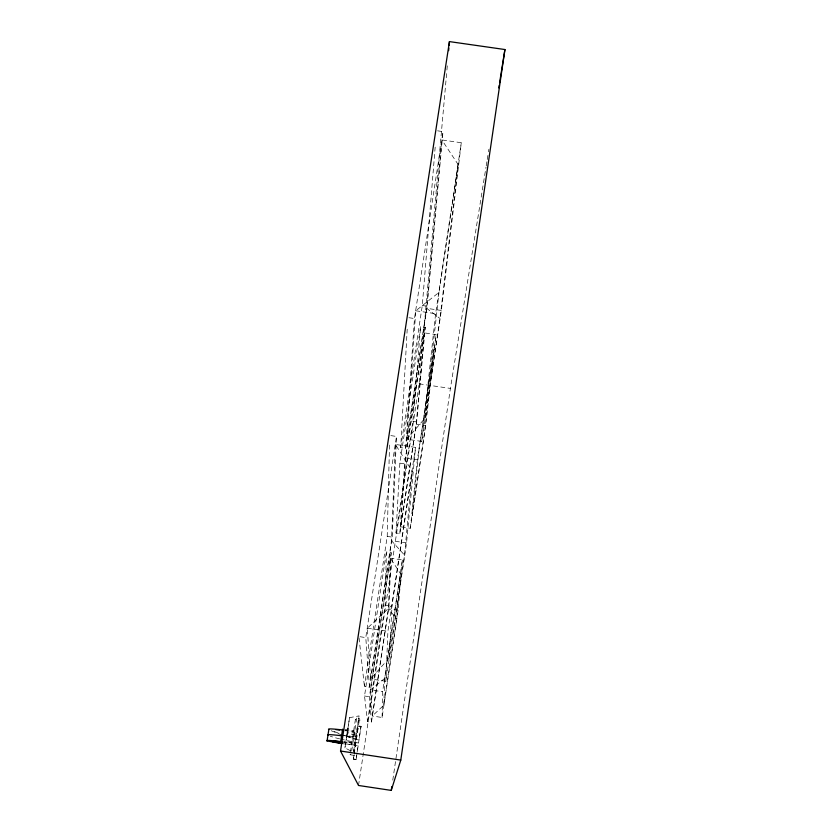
<?xml version="1.0" encoding="UTF-8"?>
<svg xmlns="http://www.w3.org/2000/svg" width="832" height="832" viewBox="0 0 832 832"><rect width="100%" height="100%" fill="white"/><g stroke="black" fill="none" stroke-linecap="round" stroke-linejoin="round"><path stroke-width="0.62" stroke-dasharray="4.16 3.12" d="M382.096 717.486L382.606 691.725L402.345 559.926L390.395 558.158L370.479 689.905L372.289 716.019L382.096 717.486L398.112 610.282L402.345 559.926M367.546 721.614L385.133 605.155L386.381 551.959L391.165 552.666L388.991 605.727L371.457 722.197L367.546 721.614L364.52 695.989L386.381 551.959M390.874 435.625L396.479 436.446L392.205 537.139L369.502 687.201L364.426 686.431L387.213 536.401L389.553 443.227M383.843 705.172L384.717 678.371L400.4 573.591L390.395 558.158L388.419 608.837L372.289 716.019L383.843 705.172L396.739 618.904L400.4 573.591M395.387 444.434L391.498 540.717L370.562 678.974L385.871 681.262L406.557 542.942L415.532 447.398L395.387 444.434L412.183 471.151L404.56 555.142L389.178 657.998L370.562 678.974L367.338 628.222L392.08 605.03L412.183 471.151M385.871 681.262L387.91 631.28L415.532 447.398M389.178 657.998L392.08 605.03M396.032 532.969L399.859 463.143L420.586 326.55L425.246 327.226L416.655 421.938L399.859 533.53L396.032 532.969L412.87 421.387L420.586 326.55M437.59 130.822L442.998 131.602L427.149 306.228L405.652 448.334L400.712 447.606L407.202 329.16M399.859 533.53L404.591 463.84L425.246 327.226M405.652 448.334L414.471 318.531L442.998 131.602M400.764 526.833L405.558 457.86L424.445 332.894L436.093 334.589L425.703 425.547L410.363 528.247L400.764 526.833L416.218 424.154L424.445 332.894M458.182 164.601L438.984 292.427L415.782 310.773L406.848 439.223L421.741 441.418L441.334 310.461L461.292 142.73L441.854 139.932L426.66 308.329L406.848 439.223L425.1 418.059L439.993 318.5L458.182 164.601L441.854 139.932M400.712 447.606L422.292 305.521L435.25 146.214M358.519 785.47L419.13 383.822L446.805 71.302M446.919 70.013L447.377 64.844M410.363 528.247L417.373 459.597L436.093 334.589M350.303 750.693L344.937 747.864L349.554 717.662L359.07 715.884L353.517 752.388M349.554 717.662L344.937 747.864M421.741 441.418L435.614 313.664L461.292 142.73M425.1 418.059L438.984 292.427M353.662 751.14L359.07 715.884M392.777 780.125L450.414 388.409L486.002 167.18M354.609 755.446L350.012 754.749L355.347 719.742L356.699 718.13L359.58 718.567L359.923 720.429L355.347 719.742M356.699 718.13L351.27 753.761L350.012 754.749M354.193 754.135L358.363 725.91L361.036 726.315L356.096 759.616L353.34 758.992L359.58 718.567M353.423 759.221L354.006 755.404M356.096 759.616L356.97 753.116M357.167 751.868L358.114 745.586L344.729 743.714M361.036 726.315L358.956 740.064L343.013 735.415M371.457 722.197L369.387 696.717L391.165 552.666M369.502 687.201L365.778 637.593L396.479 436.446M486.21 165.901L487.032 160.784M487.24 159.505L488.27 153.109M488.478 151.83L488.883 149.271M384.717 678.371L370.479 689.905L382.606 691.725M341.754 743.61L355.441 745.181M343.034 742.123L351.801 743.049A30.358 1.383 8.6 0 0 343.626 741.936M344.781 730.725L353.579 731.38A30.326 1.591 8.6 0 0 345.415 730.288M344.916 729.456L354.193 730.725L352.404 742.487L344.271 741.364M341.692 735.01L353.298 736.601M422.292 305.521L427.149 306.228M441.334 310.461L426.66 308.329L439.993 318.5M415.782 310.773L435.614 313.664M408.938 317.73L414.471 318.531M419.13 383.822L450.414 388.409M412.87 421.387L416.655 421.938M416.218 424.154L425.703 425.547M405.558 457.86L417.373 459.597M399.859 463.143L404.591 463.84M387.213 536.401L392.205 537.139M406.557 542.942L391.498 540.717L404.56 555.142M385.133 605.155L388.991 605.727M398.112 610.282L388.419 608.837L396.739 618.904M367.338 628.222L387.91 631.28M360.048 636.73L365.778 637.593M364.52 695.989L369.387 696.717M358.436 726.242L361.098 726.638M356.876 736.341L353.985 735.914L352.685 737.214A30.347 1.487 8.6 0 0 344.521 736.112M358.602 743.101L355.857 742.425A109.054 5.356 8.5 0 1 342.378 739.513M353.34 758.992L356.023 759.398M341.838 735.01L330.762 730.558M345.914 735.987L356.273 739.669M334.225 731.536L340.07 733.762M359.039 637.842L364.426 686.431M339.622 738.858A109.054 5.356 8.5 0 1 330.346 736.237M346.778 736.039L346.642 737.547L348.036 728.447L346.778 736.039M419.162 448.354L412.214 515.299L424.559 432.682L434.044 348.941L419.162 448.354M347.454 732.243L347.277 733.928L347.454 732.243M356.075 733.221L346.996 732.004L347.495 733.46L356.522 734.958L356.075 733.221"/><path stroke-width="1.25" d="M448.635 50.638L448.864 48.058M449.093 45.479L449.436 41.6L504.93 49.535L400.785 760.094L391.258 790.4L358.519 785.47L340.527 751.026L449.436 41.6M391.258 790.4L391.83 786.552M340.798 740.886L342.597 729.144M341.754 743.61L327.07 740.906L328.838 729.477A30.326 1.591 8.6 0 1 342.867 729.976M498.763 87.89L499.169 85.332M499.585 82.784L504.93 49.535M341.744 741.978L334.048 741.073L332.644 741.79L342.316 743.33M335.826 729.591L339.664 730.08M340.527 751.026L400.785 760.094M327.954 735.186A30.347 1.487 8.6 0 1 341.973 735.79M327.07 740.906A30.358 1.383 8.6 0 1 342.337 741.77"/></g></svg>
